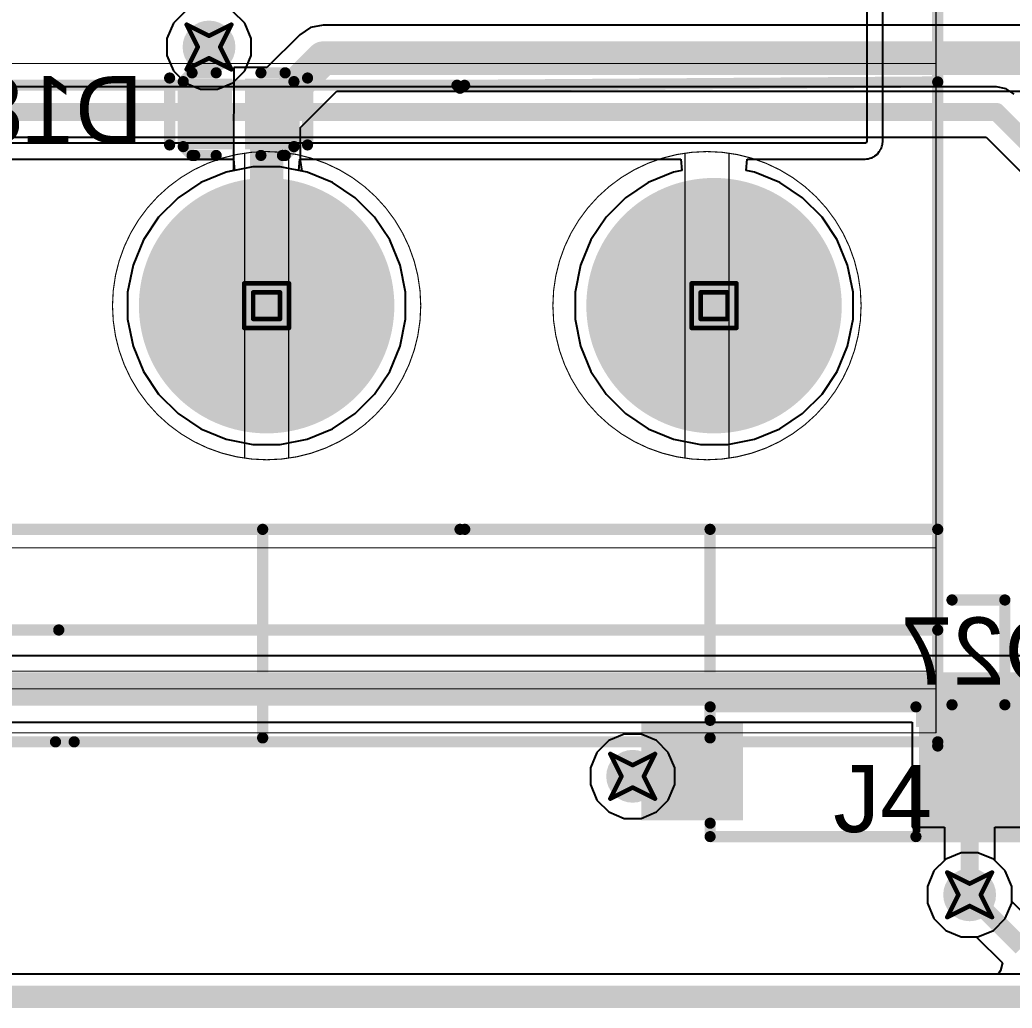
# Model space of a CAD drawing. Header units: inches. Extents: x -6 to 430, y 0 to 90.
# Drawn here: x 22.26 to 33.52, y -0.13 to 11.1 of the extents above; entities that cross this region are included whole.
import ezdxf

# ---------------------------------------------------------------- set-up
doc = ezdxf.new("R2010")
doc.units = ezdxf.units.IN
for name, color, linetype in [('Board_Outline', 56, 'Continuous'), ('Bottom Layer', 5, 'Continuous'), ('Bottom Overlay', 54, 'Continuous'), ('Bottom Paste', 16, 'Continuous'), ('Bottom Solder', 6, 'Continuous'), ('Drill Drawing', 1, 'Continuous'), ('Layer 1', 16, 'Continuous'), ('Layer 2', 76, 'Continuous'), ('Mechanical 1', 6, 'Continuous'), ('Multi-Layer', 9, 'Continuous'), ('Pad Holes', 156, 'Continuous'), ('Top Layer', 1, 'Continuous'), ('Top Overlay', 2, 'Continuous'), ('Top Solder', 216, 'Continuous'), ('Via Holes', 16, 'Continuous')]:
    doc.layers.add(name, color=color, linetype=linetype)
doc.styles.add('Arial', font='', dxfattribs={"height": 0.2})
doc.styles.get('Arial').set_extended_font_data('Arial')

msp = doc.modelspace()

# ---------------------------------------------------------------- hatches: boundary and pattern name
at = {"layer": 'Bottom Layer'}
h = msp.add_hatch(color=5, dxfattribs=at)
edge = h.paths.add_edge_path()
edge.add_arc((24.406, 10.787), 0.3, 0, 360)
for points in [[(24.217, 10.375), (24.617, 10.375), (24.617, 9.675), (24.217, 9.675)], [(24.867, 10.375), (25.267, 10.375), (25.267, 9.675), (24.867, 9.675)], [(29.417, 2.107), (29.417, 3.007), (30.367, 3.007), (30.367, 2.107)], [(32.567, 2.107), (32.567, 3.007), (33.517, 3.007), (33.517, 2.107)], [(32.585, 2.278), (35.049, 2.278), (35.049, 2.938), (32.585, 2.938)]]:
    msp.add_hatch(color=5, dxfattribs=at).paths.add_polyline_path(points)
h = msp.add_hatch(color=5, dxfattribs=at)
edge = h.paths.add_edge_path()
edge.add_arc((25.06, 7.85), 1.4, 0, 360)
h = msp.add_hatch(color=5, dxfattribs=at)
edge = h.paths.add_edge_path()
edge.add_arc((30.14, 7.85), 1.4, 0, 360)
h = msp.add_hatch(color=5, dxfattribs=at)
edge = h.paths.add_edge_path()
edge.add_arc((29.216, 2.506), 0.3, 0, 360)
h = msp.add_hatch(color=5, dxfattribs=at)
edge = h.paths.add_edge_path()
edge.add_arc((33.042, 1.16), 0.3, 0, 360)
at = {"layer": 'Bottom Overlay'}
for points in [[(32.432, 3.065), (34.287, 3.065), (34.287, 3.357), (32.432, 3.357)], [(32.432, 1.757), (34.287, 1.757), (34.287, 2.049), (32.432, 2.049)]]:
    msp.add_hatch(color=54, dxfattribs=at).paths.add_polyline_path(points)
at = {"layer": 'Bottom Paste'}
for points in [[(24.217, 10.375), (24.617, 10.375), (24.617, 9.675), (24.217, 9.675)], [(24.867, 10.375), (25.267, 10.375), (25.267, 9.675), (24.867, 9.675)], [(29.417, 2.107), (29.417, 3.007), (30.367, 3.007), (30.367, 2.107)], [(32.567, 2.107), (32.567, 3.007), (33.517, 3.007), (33.517, 2.107)]]:
    msp.add_hatch(color=16, dxfattribs=at).paths.add_polyline_path(points)
at = {"layer": 'Bottom Solder'}
for points in [[(24.166, 10.426), (24.667, 10.426), (24.667, 9.624), (24.166, 9.624)], [(24.816, 10.426), (25.317, 10.426), (25.317, 9.624), (24.816, 9.624)], [(29.316, 2.006), (29.316, 3.109), (30.469, 3.109), (30.469, 2.006)], [(32.466, 2.006), (32.466, 3.109), (33.619, 3.109), (33.619, 2.006)]]:
    msp.add_hatch(color=6, dxfattribs=at).paths.add_polyline_path(points)
h = msp.add_hatch(color=6, dxfattribs=at)
edge = h.paths.add_edge_path()
edge.add_arc((25.06, 7.85), 1.45, 0, 360)
h = msp.add_hatch(color=6, dxfattribs=at)
edge = h.paths.add_edge_path()
edge.add_arc((30.14, 7.85), 1.45, 0, 360)
at = {"layer": 'Layer 1'}
h = msp.add_hatch(color=16, dxfattribs=at)
edge = h.paths.add_edge_path()
edge.add_arc((24.406, 10.787), 0.3, 0, 360)
h = msp.add_hatch(color=16, dxfattribs=at)
edge = h.paths.add_edge_path()
edge.add_arc((25.06, 7.85), 1.4, 0, 360)
h = msp.add_hatch(color=16, dxfattribs=at)
edge = h.paths.add_edge_path()
edge.add_arc((30.14, 7.85), 1.4, 0, 360)
h = msp.add_hatch(color=16, dxfattribs=at)
edge = h.paths.add_edge_path()
edge.add_arc((29.216, 2.506), 0.3, 0, 360)
h = msp.add_hatch(color=16, dxfattribs=at)
edge = h.paths.add_edge_path()
edge.add_arc((33.042, 1.16), 0.3, 0, 360)
at = {"layer": 'Layer 2'}
h = msp.add_hatch(color=76, dxfattribs=at)
edge = h.paths.add_edge_path()
edge.add_arc((24.406, 10.787), 0.3, 0, 360)
h = msp.add_hatch(color=76, dxfattribs=at)
edge = h.paths.add_edge_path()
edge.add_arc((25.06, 7.85), 1.4, 0, 360)
h = msp.add_hatch(color=76, dxfattribs=at)
edge = h.paths.add_edge_path()
edge.add_arc((30.14, 7.85), 1.4, 0, 360)
h = msp.add_hatch(color=76, dxfattribs=at)
edge = h.paths.add_edge_path()
edge.add_arc((29.216, 2.506), 0.3, 0, 360)
h = msp.add_hatch(color=76, dxfattribs=at)
edge = h.paths.add_edge_path()
edge.add_arc((33.042, 1.16), 0.3, 0, 360)
at = {"layer": 'Multi-Layer'}
h = msp.add_hatch(color=9, dxfattribs=at)
edge = h.paths.add_edge_path()
edge.add_arc((25.06, 7.85), 1.4, 0, 360)
h = msp.add_hatch(color=9, dxfattribs=at)
edge = h.paths.add_edge_path()
edge.add_arc((30.14, 7.85), 1.4, 0, 360)
at = {"layer": 'Pad Holes'}
h = msp.add_hatch(color=7, dxfattribs=at)
edge = h.paths.add_edge_path()
edge.add_arc((25.023, 7.85), 0.75, 90, 270)
edge.add_line((25.023, 7.1), (25.097, 7.1))
edge.add_arc((25.097, 7.85), 0.75, 270, 450)
edge.add_line((25.097, 8.6), (25.023, 8.6))
h = msp.add_hatch(color=7, dxfattribs=at)
edge = h.paths.add_edge_path()
edge.add_arc((30.103, 7.85), 0.75, 90, 270)
edge.add_line((30.103, 7.1), (30.177, 7.1))
edge.add_arc((30.177, 7.85), 0.75, 270, 450)
edge.add_line((30.177, 8.6), (30.103, 8.6))
at = {"layer": 'Top Layer'}
h = msp.add_hatch(color=1, dxfattribs=at)
edge = h.paths.add_edge_path()
edge.add_arc((24.406, 10.787), 0.3, 0, 360)
h = msp.add_hatch(color=1, dxfattribs=at)
edge = h.paths.add_edge_path()
edge.add_arc((25.06, 7.85), 1.4, 0, 360)
h = msp.add_hatch(color=1, dxfattribs=at)
edge = h.paths.add_edge_path()
edge.add_arc((30.14, 7.85), 1.4, 0, 360)
h = msp.add_hatch(color=1, dxfattribs=at)
edge = h.paths.add_edge_path()
edge.add_arc((29.216, 2.506), 0.3, 0, 360)
h = msp.add_hatch(color=1, dxfattribs=at)
edge = h.paths.add_edge_path()
edge.add_arc((33.042, 1.16), 0.3, 0, 360)
at = {"layer": 'Top Solder'}
h = msp.add_hatch(color=216, dxfattribs=at)
edge = h.paths.add_edge_path()
edge.add_arc((25.06, 7.85), 1.45, 0, 360)
h = msp.add_hatch(color=216, dxfattribs=at)
edge = h.paths.add_edge_path()
edge.add_arc((30.14, 7.85), 1.45, 0, 360)
at = {"layer": 'Via Holes'}
h = msp.add_hatch(color=7, dxfattribs=at)
edge = h.paths.add_edge_path()
edge.add_arc((24.406, 10.787), 0.15, 0, 360)
h = msp.add_hatch(color=7, dxfattribs=at)
edge = h.paths.add_edge_path()
edge.add_arc((29.216, 2.506), 0.15, 0, 360)
h = msp.add_hatch(color=7, dxfattribs=at)
edge = h.paths.add_edge_path()
edge.add_arc((33.042, 1.16), 0.15, 0, 360)

# ---------------------------------------------------------------- linework, layer by layer
at = {"layer": 'Board_Outline', "const_width": 0.254}
msp.add_lwpolyline([(0, 0), (45, 0)], dxfattribs=at)
at = {"layer": 'Bottom Layer'}
for p, q in [((25.558, 11.007), (25.436, 10.925)), ((25.702, 11.035), (25.558, 11.007)), ((33.967, 11.035), (25.702, 11.035)), ((25.436, 10.925), (25.063, 10.553)), ((25.063, 10.553), (24.689, 10.553)), ((24.689, 10.553), (24.689, 10.04)), ((25.444, 9.872), (25.857, 10.284)), ((25.857, 10.284), (34.08, 10.284)), ((24.689, 10.04), (24.684, 10.018)), ((24.684, 10.018), (24.684, 9.384)), ((25.444, 9.497), (25.444, 9.872)), ((25.464, 9.378), (25.444, 9.497)), ((25.444, 9.497), (25.444, 9.497)), ((25.444, 9.497), (25.444, 9.497)), ((24.6, 9.367), (24.313, 9.248)), ((24.684, 9.384), (24.6, 9.367)), ((25.52, 9.367), (25.464, 9.378)), ((25.807, 9.248), (25.52, 9.367)), ((24.313, 9.248), (24.054, 9.076)), ((26.066, 9.076), (25.807, 9.248)), ((24.054, 9.076), (23.834, 8.856)), ((26.286, 8.856), (26.066, 9.076)), ((23.834, 8.856), (23.662, 8.597)), ((26.458, 8.597), (26.286, 8.856)), ((23.662, 8.597), (23.543, 8.31)), ((26.577, 8.31), (26.458, 8.597)), ((23.543, 8.31), (23.482, 8.005)), ((26.638, 8.005), (26.577, 8.31)), ((23.482, 8.005), (23.482, 7.695)), ((26.638, 7.695), (26.638, 8.005)), ((23.482, 7.695), (23.543, 7.39)), ((26.577, 7.39), (26.638, 7.695)), ((23.543, 7.39), (23.662, 7.103)), ((26.458, 7.103), (26.577, 7.39)), ((23.662, 7.103), (23.834, 6.844)), ((26.286, 6.844), (26.458, 7.103)), ((23.834, 6.844), (24.054, 6.624)), ((26.066, 6.624), (26.286, 6.844)), ((24.054, 6.624), (24.313, 6.452)), ((25.807, 6.452), (26.066, 6.624)), ((24.313, 6.452), (24.6, 6.333)), ((25.52, 6.333), (25.807, 6.452)), ((24.6, 6.333), (24.905, 6.272)), ((25.215, 6.272), (25.52, 6.333)), ((24.905, 6.272), (25.215, 6.272)), ((35.119, 3.873), (15.672, 3.873)), ((15.516, 3.121), (32.389, 3.121)), ((32.389, 3.121), (32.389, 1.929)), ((32.389, 1.929), (32.757, 1.929)), ((32.757, 1.929), (32.757, 1.551)), ((33.327, 1.551), (33.327, 1.929)), ((33.327, 1.929), (33.695, 1.929)), ((32.757, 1.551), (32.637, 1.431)), ((33.447, 1.431), (33.327, 1.551)), ((32.637, 1.431), (32.564, 1.255)), ((33.52, 1.255), (33.447, 1.431)), ((32.564, 1.255), (32.564, 1.065)), ((33.52, 1.065), (33.52, 1.255)), ((32.564, 1.065), (32.637, 0.89)), ((33.447, 0.89), (33.52, 1.065)), ((32.637, 0.89), (32.772, 0.755)), ((33.313, 0.755), (33.447, 0.89)), ((32.772, 0.755), (32.947, 0.682)), ((32.947, 0.682), (33.137, 0.682)), ((33.137, 0.682), (33.313, 0.755)), ((44.741, 0.259), (0.259, 0.259))]:
    msp.add_line(p, q, dxfattribs=at)
for points, const_width in [([(25.06, 10.018), (25.702, 10.66)], 0.381), ([(25.702, 10.66), (34.617, 10.66)], 0.381), ([(25.06, 7.85), (25.06, 10.018)], 0.381), ([(15.516, 3.497), (35.671, 3.497)], 0.381), ([(33.042, 1.16), (33.042, 2.557)], 0.203)]:
    msp.add_lwpolyline(points, dxfattribs=dict(at, const_width=const_width))
for points, const_width in [([(25.606, 10.66, 1), (25.797, 10.66, 1)], 0.191), ([(25.606, 10.66, 1), (25.797, 10.66, 1)], 0.191), ([(24.965, 10.018, 1), (25.155, 10.018, 1)], 0.191), ([(24.965, 10.018, 1), (25.155, 10.018, 1)], 0.191), ([(24.965, 7.85, 1), (25.155, 7.85, 1)], 0.191), ([(32.991, 2.557, 1), (33.093, 2.557, 1)], 0.102), ([(32.991, 1.16, 1), (33.093, 1.16, 1)], 0.102)]:
    msp.add_lwpolyline(points, format="xyb", close=True, dxfattribs=dict(at, const_width=const_width))
at = {"layer": 'Bottom Overlay', "const_width": 0.127}
for points in [[(23.959, 9.675), (23.959, 10.435)], [(24.113, 10.394), (24.213, 10.494)], [(24.213, 10.494), (24.488, 10.494)], [(24.996, 10.494), (25.27, 10.494)], [(25.27, 10.494), (25.37, 10.394)], [(25.525, 9.675), (25.525, 10.435)], [(24.113, 9.656), (24.113, 10.394)], [(25.37, 9.656), (25.37, 10.394)], [(24.113, 9.656), (24.213, 9.556)], [(25.27, 9.556), (25.37, 9.656)], [(24.213, 9.556), (24.243, 9.556)], [(24.243, 9.556), (24.488, 9.556)], [(24.996, 9.556), (25.24, 9.556)], [(25.24, 9.556), (25.27, 9.556)], [(30.096, 3.294), (32.432, 3.294)], [(30.096, 3.141), (30.096, 3.294)], [(30.096, 1.821), (30.096, 1.973)], [(30.096, 1.821), (32.432, 1.821)]]:
    msp.add_lwpolyline(points, dxfattribs=at)
at = {"layer": 'Bottom Overlay', "const_width": 0.0635}
for points in [[(23.927, 10.435, 1), (23.99, 10.435, 1)], [(24.182, 10.494, 1), (24.245, 10.494, 1)], [(24.182, 10.494, 1), (24.245, 10.494, 1)], [(24.456, 10.494, 1), (24.519, 10.494, 1)], [(24.964, 10.494, 1), (25.027, 10.494, 1)], [(25.238, 10.494, 1), (25.302, 10.494, 1)], [(25.238, 10.494, 1), (25.302, 10.494, 1)], [(25.493, 10.435, 1), (25.556, 10.435, 1)], [(24.082, 10.394, 1), (24.145, 10.394, 1)], [(24.082, 10.394, 1), (24.145, 10.394, 1)], [(25.338, 10.394, 1), (25.402, 10.394, 1)], [(25.338, 10.394, 1), (25.402, 10.394, 1)], [(23.927, 9.675, 1), (23.99, 9.675, 1)], [(24.082, 9.656, 1), (24.145, 9.656, 1)], [(24.082, 9.656, 1), (24.145, 9.656, 1)], [(25.338, 9.656, 1), (25.402, 9.656, 1)], [(25.338, 9.656, 1), (25.402, 9.656, 1)], [(25.493, 9.675, 1), (25.556, 9.675, 1)], [(24.182, 9.556, 1), (24.245, 9.556, 1)], [(24.182, 9.556, 1), (24.245, 9.556, 1)], [(24.212, 9.556, 1), (24.275, 9.556, 1)], [(24.212, 9.556, 1), (24.275, 9.556, 1)], [(24.456, 9.556, 1), (24.519, 9.556, 1)], [(24.964, 9.556, 1), (25.027, 9.556, 1)], [(25.208, 9.556, 1), (25.272, 9.556, 1)], [(25.208, 9.556, 1), (25.272, 9.556, 1)], [(25.238, 9.556, 1), (25.302, 9.556, 1)], [(25.238, 9.556, 1), (25.302, 9.556, 1)], [(30.064, 3.294, 1), (30.127, 3.294, 1)], [(30.064, 3.294, 1), (30.127, 3.294, 1)], [(32.401, 3.294, 1), (32.464, 3.294, 1)], [(30.064, 3.141, 1), (30.127, 3.141, 1)], [(30.064, 1.973, 1), (30.127, 1.973, 1)], [(30.064, 1.821, 1), (30.127, 1.821, 1)], [(30.064, 1.821, 1), (30.127, 1.821, 1)], [(32.401, 1.821, 1), (32.464, 1.821, 1)]]:
    msp.add_lwpolyline(points, format="xyb", close=True, dxfattribs=at)
at = {"layer": 'Drill Drawing', "const_width": 0.0508}
for points in [[(24.152, 11.041), (24.406, 10.914)], [(24.152, 11.041), (24.279, 10.787)], [(24.406, 10.914), (24.66, 11.041)], [(24.533, 10.787), (24.66, 11.041)], [(24.152, 10.533), (24.279, 10.787)], [(24.533, 10.787), (24.66, 10.533)], [(24.152, 10.533), (24.406, 10.66)], [(24.406, 10.66), (24.66, 10.533)], [(24.806, 8.104), (25.314, 8.104)], [(24.806, 7.596), (24.806, 8.104)], [(25.314, 7.596), (25.314, 8.104)], [(29.886, 8.104), (30.394, 8.104)], [(29.886, 7.596), (29.886, 8.104)], [(30.394, 7.596), (30.394, 8.104)], [(24.908, 8.002), (25.212, 8.002)], [(24.908, 7.698), (24.908, 8.002)], [(25.212, 7.698), (25.212, 8.002)], [(29.988, 8.002), (30.292, 8.002)], [(29.988, 7.698), (29.988, 8.002)], [(30.292, 7.698), (30.292, 8.002)], [(24.908, 7.698), (25.212, 7.698)], [(29.988, 7.698), (30.292, 7.698)], [(24.806, 7.596), (25.314, 7.596)], [(29.886, 7.596), (30.394, 7.596)], [(28.962, 2.76), (29.216, 2.633)], [(28.962, 2.76), (29.089, 2.506)], [(29.216, 2.633), (29.47, 2.76)], [(29.343, 2.506), (29.47, 2.76)], [(28.962, 2.252), (29.089, 2.506)], [(29.343, 2.506), (29.47, 2.252)], [(28.962, 2.252), (29.216, 2.379)], [(29.216, 2.379), (29.47, 2.252)], [(32.788, 1.414), (33.042, 1.287)], [(32.788, 1.414), (32.915, 1.16)], [(33.042, 1.287), (33.296, 1.414)], [(33.169, 1.16), (33.296, 1.414)], [(32.788, 0.906), (32.915, 1.16)], [(33.169, 1.16), (33.296, 0.906)], [(32.788, 0.906), (33.042, 1.033)], [(33.042, 1.033), (33.296, 0.906)]]:
    msp.add_lwpolyline(points, dxfattribs=at)
at = {"layer": 'Drill Drawing', "const_width": 0.0254}
for points in [[(24.139, 11.041, 1), (24.165, 11.041, 1)], [(24.139, 11.041, 1), (24.165, 11.041, 1)], [(24.647, 11.041, 1), (24.673, 11.041, 1)], [(24.647, 11.041, 1), (24.673, 11.041, 1)], [(24.393, 10.914, 1), (24.419, 10.914, 1)], [(24.393, 10.914, 1), (24.419, 10.914, 1)], [(24.266, 10.787, 1), (24.292, 10.787, 1)], [(24.266, 10.787, 1), (24.292, 10.787, 1)], [(24.52, 10.787, 1), (24.546, 10.787, 1)], [(24.52, 10.787, 1), (24.546, 10.787, 1)], [(24.393, 10.66, 1), (24.419, 10.66, 1)], [(24.393, 10.66, 1), (24.419, 10.66, 1)], [(24.139, 10.533, 1), (24.165, 10.533, 1)], [(24.139, 10.533, 1), (24.165, 10.533, 1)], [(24.647, 10.533, 1), (24.673, 10.533, 1)], [(24.647, 10.533, 1), (24.673, 10.533, 1)], [(24.793, 8.104, 1), (24.819, 8.104, 1)], [(24.793, 8.104, 1), (24.819, 8.104, 1)], [(25.301, 8.104, 1), (25.327, 8.104, 1)], [(25.301, 8.104, 1), (25.327, 8.104, 1)], [(29.873, 8.104, 1), (29.899, 8.104, 1)], [(29.873, 8.104, 1), (29.899, 8.104, 1)], [(30.381, 8.104, 1), (30.407, 8.104, 1)], [(30.381, 8.104, 1), (30.407, 8.104, 1)], [(24.895, 8.002, 1), (24.92, 8.002, 1)], [(24.895, 8.002, 1), (24.92, 8.002, 1)], [(25.2, 8.002, 1), (25.225, 8.002, 1)], [(25.2, 8.002, 1), (25.225, 8.002, 1)], [(29.975, 8.002, 1), (30, 8.002, 1)], [(29.975, 8.002, 1), (30, 8.002, 1)], [(30.28, 8.002, 1), (30.305, 8.002, 1)], [(30.28, 8.002, 1), (30.305, 8.002, 1)], [(24.895, 7.698, 1), (24.92, 7.698, 1)], [(24.895, 7.698, 1), (24.92, 7.698, 1)], [(25.2, 7.698, 1), (25.225, 7.698, 1)], [(25.2, 7.698, 1), (25.225, 7.698, 1)], [(29.975, 7.698, 1), (30, 7.698, 1)], [(29.975, 7.698, 1), (30, 7.698, 1)], [(30.28, 7.698, 1), (30.305, 7.698, 1)], [(30.28, 7.698, 1), (30.305, 7.698, 1)], [(24.793, 7.596, 1), (24.819, 7.596, 1)], [(24.793, 7.596, 1), (24.819, 7.596, 1)], [(25.301, 7.596, 1), (25.327, 7.596, 1)], [(25.301, 7.596, 1), (25.327, 7.596, 1)], [(29.873, 7.596, 1), (29.899, 7.596, 1)], [(29.873, 7.596, 1), (29.899, 7.596, 1)], [(30.381, 7.596, 1), (30.407, 7.596, 1)], [(30.381, 7.596, 1), (30.407, 7.596, 1)], [(28.949, 2.76, 1), (28.975, 2.76, 1)], [(28.949, 2.76, 1), (28.975, 2.76, 1)], [(29.457, 2.76, 1), (29.483, 2.76, 1)], [(29.457, 2.76, 1), (29.483, 2.76, 1)], [(29.203, 2.633, 1), (29.229, 2.633, 1)], [(29.203, 2.633, 1), (29.229, 2.633, 1)], [(29.076, 2.506, 1), (29.102, 2.506, 1)], [(29.076, 2.506, 1), (29.102, 2.506, 1)], [(29.33, 2.506, 1), (29.356, 2.506, 1)], [(29.33, 2.506, 1), (29.356, 2.506, 1)], [(29.203, 2.379, 1), (29.229, 2.379, 1)], [(29.203, 2.379, 1), (29.229, 2.379, 1)], [(28.949, 2.252, 1), (28.975, 2.252, 1)], [(28.949, 2.252, 1), (28.975, 2.252, 1)], [(29.457, 2.252, 1), (29.483, 2.252, 1)], [(29.457, 2.252, 1), (29.483, 2.252, 1)], [(32.775, 1.414, 1), (32.801, 1.414, 1)], [(32.775, 1.414, 1), (32.801, 1.414, 1)], [(33.283, 1.414, 1), (33.309, 1.414, 1)], [(33.283, 1.414, 1), (33.309, 1.414, 1)], [(33.029, 1.287, 1), (33.055, 1.287, 1)], [(33.029, 1.287, 1), (33.055, 1.287, 1)], [(32.902, 1.16, 1), (32.928, 1.16, 1)], [(32.902, 1.16, 1), (32.928, 1.16, 1)], [(33.156, 1.16, 1), (33.182, 1.16, 1)], [(33.156, 1.16, 1), (33.182, 1.16, 1)], [(33.029, 1.033, 1), (33.055, 1.033, 1)], [(33.029, 1.033, 1), (33.055, 1.033, 1)], [(32.775, 0.906, 1), (32.801, 0.906, 1)], [(32.775, 0.906, 1), (32.801, 0.906, 1)], [(33.283, 0.906, 1), (33.309, 0.906, 1)], [(33.283, 0.906, 1), (33.309, 0.906, 1)]]:
    msp.add_lwpolyline(points, format="xyb", close=True, dxfattribs=at)
at = {"layer": 'Layer 1'}
for p, q in [((33.347, 10.335), (9.559, 10.335)), ((33.456, 10.313), (33.347, 10.335)), ((33.347, 10.335), (33.347, 10.335)), ((33.548, 10.252), (33.456, 10.313)), ((8.506, 9.765), (33.229, 9.765)), ((33.229, 9.765), (33.723, 9.272)), ((24.6, 9.367), (24.313, 9.248)), ((24.905, 9.428), (24.6, 9.367)), ((25.215, 9.428), (24.905, 9.428)), ((25.52, 9.367), (25.215, 9.428)), ((25.807, 9.248), (25.52, 9.367)), ((24.313, 9.248), (24.054, 9.076)), ((26.066, 9.076), (25.807, 9.248)), ((24.054, 9.076), (23.834, 8.856)), ((26.286, 8.856), (26.066, 9.076)), ((23.834, 8.856), (23.662, 8.597)), ((26.458, 8.597), (26.286, 8.856)), ((23.662, 8.597), (23.543, 8.31)), ((26.577, 8.31), (26.458, 8.597)), ((23.543, 8.31), (23.482, 8.005)), ((26.638, 8.005), (26.577, 8.31)), ((23.482, 8.005), (23.482, 7.695)), ((26.638, 7.695), (26.638, 8.005)), ((23.482, 7.695), (23.543, 7.39)), ((26.577, 7.39), (26.638, 7.695)), ((23.543, 7.39), (23.662, 7.103)), ((26.458, 7.103), (26.577, 7.39)), ((23.662, 7.103), (23.834, 6.844)), ((26.286, 6.844), (26.458, 7.103)), ((23.834, 6.844), (24.054, 6.624)), ((26.066, 6.624), (26.286, 6.844)), ((24.054, 6.624), (24.313, 6.452)), ((25.807, 6.452), (26.066, 6.624)), ((24.313, 6.452), (24.6, 6.333)), ((25.52, 6.333), (25.807, 6.452)), ((24.6, 6.333), (24.905, 6.272)), ((25.215, 6.272), (25.52, 6.333)), ((24.905, 6.272), (25.215, 6.272)), ((32.947, 1.638), (32.772, 1.565)), ((33.137, 1.638), (32.947, 1.638)), ((33.313, 1.565), (33.137, 1.638)), ((32.772, 1.565), (32.637, 1.431)), ((33.447, 1.431), (33.313, 1.565)), ((32.637, 1.431), (32.564, 1.255)), ((33.52, 1.255), (33.447, 1.431)), ((32.564, 1.255), (32.564, 1.065)), ((33.52, 1.085), (33.52, 1.255)), ((32.564, 1.065), (32.637, 0.89)), ((33.755, 0.851), (33.52, 1.085)), ((32.637, 0.89), (32.772, 0.755)), ((32.772, 0.755), (32.947, 0.682)), ((32.947, 0.682), (33.117, 0.682)), ((33.117, 0.682), (33.414, 0.386)), ((33.414, 0.386), (33.393, 0.302)), ((33.365, 0.259), (0.259, 0.259)), ((33.393, 0.302), (33.365, 0.259))]:
    msp.add_line(p, q, dxfattribs=at)
at = {"layer": 'Layer 1', "const_width": 0.203}
for points in [[(8.506, 10.05), (33.347, 10.05)], [(33.347, 10.05), (34.007, 9.39)], [(33.042, 1.16), (33.637, 0.566)]]:
    msp.add_lwpolyline(points, dxfattribs=at)
at = {"layer": 'Layer 1', "const_width": 0.102}
for points in [[(33.296, 10.05, 1), (33.398, 10.05, 1)], [(33.296, 10.05, 1), (33.398, 10.05, 1)], [(32.991, 1.16, 1), (33.093, 1.16, 1)]]:
    msp.add_lwpolyline(points, format="xyb", close=True, dxfattribs=at)
at = {"layer": 'Layer 2'}
for p, q in [((31.874, 13.617), (31.874, 9.712)), ((32.055, 9.712), (32.055, 13.617)), ((24.136, 11.192), (24.001, 11.057)), ((24.811, 11.057), (24.677, 11.192)), ((24.001, 11.057), (23.928, 10.882)), ((24.884, 10.882), (24.811, 11.057)), ((23.928, 10.882), (23.928, 10.692)), ((24.884, 10.692), (24.884, 10.882)), ((23.928, 10.692), (24.001, 10.516)), ((24.811, 10.516), (24.884, 10.692)), ((24.001, 10.516), (24.136, 10.382)), ((24.677, 10.382), (24.811, 10.516)), ((24.136, 10.382), (24.311, 10.309)), ((24.501, 10.309), (24.677, 10.382)), ((24.311, 10.309), (24.501, 10.309)), ((31.856, 9.695), (9.029, 9.695)), ((31.858, 9.696), (31.856, 9.695)), ((31.868, 9.7), (31.858, 9.696)), ((31.872, 9.71), (31.868, 9.7)), ((31.874, 9.712), (31.872, 9.71)), ((31.874, 9.712), (31.874, 9.712)), ((32.052, 9.695), (32.055, 9.712)), ((32.052, 9.677), (32.052, 9.695)), ((31.996, 9.572), (32.016, 9.601)), ((32.016, 9.601), (32.019, 9.605)), ((32.019, 9.605), (32.021, 9.607)), ((32.021, 9.607), (32.023, 9.61)), ((32.023, 9.61), (32.025, 9.612)), ((32.025, 9.612), (32.027, 9.618)), ((32.027, 9.618), (32.036, 9.631)), ((32.036, 9.631), (32.04, 9.641)), ((32.04, 9.641), (32.041, 9.643)), ((32.04, 9.641), (32.04, 9.641)), ((32.041, 9.643), (32.044, 9.656)), ((32.044, 9.656), (32.05, 9.668)), ((32.05, 9.673), (32.052, 9.677)), ((32.05, 9.669), (32.05, 9.673)), ((32.05, 9.668), (32.05, 9.669)), ((20.356, 9.513), (24.684, 9.513)), ((24.684, 9.513), (24.696, 9.386)), ((25.424, 9.386), (25.436, 9.513)), ((25.436, 9.513), (29.764, 9.513)), ((29.764, 9.513), (29.776, 9.386)), ((30.504, 9.386), (30.516, 9.513)), ((30.516, 9.513), (31.856, 9.513)), ((31.856, 9.513), (31.873, 9.517)), ((31.873, 9.517), (31.891, 9.517)), ((31.891, 9.517), (31.908, 9.524)), ((31.908, 9.524), (31.925, 9.527)), ((31.925, 9.527), (31.928, 9.529)), ((31.928, 9.529), (31.938, 9.533)), ((31.938, 9.533), (31.95, 9.541)), ((31.95, 9.541), (31.957, 9.544)), ((31.957, 9.544), (31.959, 9.545)), ((31.959, 9.545), (31.964, 9.55)), ((31.964, 9.55), (31.996, 9.572)), ((31.996, 9.572), (31.996, 9.572)), ((24.6, 9.367), (24.313, 9.248)), ((24.696, 9.386), (24.6, 9.367)), ((25.52, 9.367), (25.424, 9.386)), ((25.807, 9.248), (25.52, 9.367)), ((29.68, 9.367), (29.393, 9.248)), ((29.776, 9.386), (29.68, 9.367)), ((30.6, 9.367), (30.504, 9.386)), ((30.887, 9.248), (30.6, 9.367)), ((24.313, 9.248), (24.054, 9.076)), ((26.066, 9.076), (25.807, 9.248)), ((29.393, 9.248), (29.134, 9.076)), ((31.146, 9.076), (30.887, 9.248)), ((24.054, 9.076), (23.834, 8.856)), ((26.286, 8.856), (26.066, 9.076)), ((29.134, 9.076), (28.914, 8.856)), ((31.366, 8.856), (31.146, 9.076)), ((23.834, 8.856), (23.662, 8.597)), ((26.458, 8.597), (26.286, 8.856)), ((28.914, 8.856), (28.742, 8.597)), ((31.538, 8.597), (31.366, 8.856)), ((23.662, 8.597), (23.543, 8.31)), ((26.577, 8.31), (26.458, 8.597)), ((28.742, 8.597), (28.623, 8.31)), ((31.657, 8.31), (31.538, 8.597)), ((23.543, 8.31), (23.482, 8.005)), ((26.638, 8.005), (26.577, 8.31)), ((28.623, 8.31), (28.562, 8.005)), ((31.718, 8.005), (31.657, 8.31)), ((23.482, 8.005), (23.482, 7.695)), ((26.638, 7.695), (26.638, 8.005)), ((28.562, 8.005), (28.562, 7.695)), ((31.718, 7.695), (31.718, 8.005)), ((23.482, 7.695), (23.543, 7.39)), ((26.577, 7.39), (26.638, 7.695)), ((28.562, 7.695), (28.623, 7.39)), ((31.657, 7.39), (31.718, 7.695)), ((23.543, 7.39), (23.662, 7.103)), ((26.458, 7.103), (26.577, 7.39)), ((28.623, 7.39), (28.742, 7.103)), ((31.538, 7.103), (31.657, 7.39)), ((23.662, 7.103), (23.834, 6.844)), ((26.286, 6.844), (26.458, 7.103)), ((28.742, 7.103), (28.914, 6.844)), ((31.366, 6.844), (31.538, 7.103)), ((23.834, 6.844), (24.054, 6.624)), ((26.066, 6.624), (26.286, 6.844)), ((28.914, 6.844), (29.134, 6.624)), ((31.146, 6.624), (31.366, 6.844)), ((24.054, 6.624), (24.313, 6.452)), ((25.807, 6.452), (26.066, 6.624)), ((29.134, 6.624), (29.393, 6.452)), ((30.887, 6.452), (31.146, 6.624)), ((24.313, 6.452), (24.6, 6.333)), ((25.52, 6.333), (25.807, 6.452)), ((29.393, 6.452), (29.68, 6.333)), ((30.6, 6.333), (30.887, 6.452)), ((24.6, 6.333), (24.905, 6.272)), ((25.215, 6.272), (25.52, 6.333)), ((29.68, 6.333), (29.985, 6.272)), ((30.295, 6.272), (30.6, 6.333)), ((24.905, 6.272), (25.215, 6.272)), ((29.985, 6.272), (30.295, 6.272)), ((29.121, 2.983), (28.945, 2.911)), ((29.311, 2.983), (29.121, 2.983)), ((29.487, 2.911), (29.311, 2.983)), ((28.945, 2.911), (28.811, 2.776)), ((29.621, 2.776), (29.487, 2.911)), ((28.811, 2.776), (28.738, 2.601)), ((29.694, 2.601), (29.621, 2.776)), ((28.738, 2.601), (28.738, 2.411)), ((29.694, 2.411), (29.694, 2.601)), ((28.738, 2.411), (28.811, 2.235)), ((29.621, 2.235), (29.694, 2.411)), ((28.811, 2.235), (28.945, 2.101)), ((29.487, 2.101), (29.621, 2.235)), ((28.945, 2.101), (29.121, 2.028)), ((29.311, 2.028), (29.487, 2.101)), ((29.121, 2.028), (29.311, 2.028)), ((32.947, 1.638), (32.772, 1.565)), ((33.137, 1.638), (32.947, 1.638)), ((33.313, 1.565), (33.137, 1.638)), ((32.772, 1.565), (32.637, 1.431)), ((33.447, 1.431), (33.313, 1.565)), ((32.637, 1.431), (32.564, 1.255)), ((33.52, 1.255), (33.447, 1.431)), ((32.564, 1.255), (32.564, 1.065)), ((33.52, 1.065), (33.52, 1.255)), ((32.564, 1.065), (32.637, 0.89)), ((33.447, 0.89), (33.52, 1.065)), ((32.637, 0.89), (32.772, 0.755)), ((33.313, 0.755), (33.447, 0.89)), ((32.772, 0.755), (32.947, 0.682)), ((32.947, 0.682), (33.137, 0.682)), ((33.137, 0.682), (33.313, 0.755)), ((44.741, 0.259), (0.259, 0.259))]:
    msp.add_line(p, q, dxfattribs=at)
at = {"layer": 'Mechanical 1', "const_width": 0.0127}
for points in [[(32.66, 3), (32.66, 13.1)], [(12.34, 10.6), (32.66, 10.6)], [(24.81, 6.118), (24.81, 9.582)], [(25.31, 6.118), (25.31, 9.582)], [(29.81, 6.118), (29.81, 9.582)], [(30.31, 6.118), (30.31, 9.582)], [(12.34, 5.1), (32.66, 5.1)], [(12.34, 3.7), (32.66, 3.7)], [(12.34, 3.5), (32.66, 3.5)], [(12.34, 3), (32.66, 3)]]:
    msp.add_lwpolyline(points, dxfattribs=at)
at = {"layer": 'Mechanical 1'}
for points, const_width in [([(32.657, 10.6, 1), (32.663, 10.6, 1)], 0.00635), ([(26.81, 7.85, 1), (23.31, 7.85, 1)], 0.0127), ([(24.807, 9.582, 1), (24.813, 9.582, 1)], 0.00635), ([(25.307, 9.582, 1), (25.313, 9.582, 1)], 0.00635), ([(31.81, 7.85, 1), (28.31, 7.85, 1)], 0.0127), ([(29.807, 9.582, 1), (29.813, 9.582, 1)], 0.00635), ([(30.307, 9.582, 1), (30.313, 9.582, 1)], 0.00635), ([(23.307, 7.85, 1), (23.313, 7.85, 1)], 0.00635), ([(26.807, 7.85, 1), (26.813, 7.85, 1)], 0.00635), ([(28.307, 7.85, 1), (28.313, 7.85, 1)], 0.00635), ([(31.807, 7.85, 1), (31.813, 7.85, 1)], 0.00635), ([(24.807, 6.118, 1), (24.813, 6.118, 1)], 0.00635), ([(25.307, 6.118, 1), (25.313, 6.118, 1)], 0.00635), ([(29.807, 6.118, 1), (29.813, 6.118, 1)], 0.00635), ([(30.307, 6.118, 1), (30.313, 6.118, 1)], 0.00635), ([(32.657, 5.1, 1), (32.663, 5.1, 1)], 0.00635), ([(32.657, 3.7, 1), (32.663, 3.7, 1)], 0.00635), ([(32.657, 3.5, 1), (32.663, 3.5, 1)], 0.00635), ([(32.657, 3, 1), (32.663, 3, 1)], 0.00635), ([(32.657, 3, 1), (32.663, 3, 1)], 0.00635)]:
    msp.add_lwpolyline(points, format="xyb", close=True, dxfattribs=dict(at, const_width=const_width))
at = {"layer": 'Top Layer'}
for p, q in [((24.6, 9.367), (24.313, 9.248)), ((24.905, 9.428), (24.6, 9.367)), ((25.215, 9.428), (24.905, 9.428)), ((25.52, 9.367), (25.215, 9.428)), ((25.807, 9.248), (25.52, 9.367)), ((24.313, 9.248), (24.054, 9.076)), ((26.066, 9.076), (25.807, 9.248)), ((24.054, 9.076), (23.834, 8.856)), ((26.286, 8.856), (26.066, 9.076)), ((23.834, 8.856), (23.662, 8.597)), ((26.458, 8.597), (26.286, 8.856)), ((23.662, 8.597), (23.543, 8.31)), ((26.577, 8.31), (26.458, 8.597)), ((23.543, 8.31), (23.482, 8.005)), ((26.638, 8.005), (26.577, 8.31)), ((23.482, 8.005), (23.482, 7.695)), ((26.638, 7.695), (26.638, 8.005)), ((23.482, 7.695), (23.543, 7.39)), ((26.577, 7.39), (26.638, 7.695)), ((23.543, 7.39), (23.662, 7.103)), ((26.458, 7.103), (26.577, 7.39)), ((23.662, 7.103), (23.834, 6.844)), ((26.286, 6.844), (26.458, 7.103)), ((23.834, 6.844), (24.054, 6.624)), ((26.066, 6.624), (26.286, 6.844)), ((24.054, 6.624), (24.313, 6.452)), ((25.807, 6.452), (26.066, 6.624)), ((24.313, 6.452), (24.6, 6.333)), ((25.52, 6.333), (25.807, 6.452)), ((24.6, 6.333), (24.905, 6.272)), ((25.215, 6.272), (25.52, 6.333)), ((24.905, 6.272), (25.215, 6.272)), ((32.947, 1.638), (32.772, 1.565)), ((33.137, 1.638), (32.947, 1.638)), ((33.313, 1.565), (33.137, 1.638)), ((32.772, 1.565), (32.637, 1.431)), ((33.447, 1.431), (33.313, 1.565)), ((32.637, 1.431), (32.564, 1.255)), ((33.52, 1.255), (33.447, 1.431)), ((32.564, 1.255), (32.564, 1.065)), ((33.52, 1.065), (33.52, 1.255)), ((32.564, 1.065), (32.637, 0.89)), ((33.447, 0.89), (33.52, 1.065)), ((32.637, 0.89), (32.772, 0.755)), ((33.313, 0.755), (33.447, 0.89)), ((32.772, 0.755), (32.947, 0.682)), ((32.947, 0.682), (33.137, 0.682)), ((33.137, 0.682), (33.313, 0.755)), ((44.741, 0.259), (0.259, 0.259))]:
    msp.add_line(p, q, dxfattribs=at)
at = {"layer": 'Top Overlay', "const_width": 0.127}
for points in [[(32.68, 2.85), (32.68, 12.85)], [(17.276, 10.353), (27.222, 10.353)], [(27.222, 10.353), (27.256, 10.319)], [(27.308, 10.352), (32.68, 10.39)], [(17.276, 5.31), (27.256, 5.31)], [(25.015, 2.942), (25.015, 5.31)], [(27.309, 5.31), (32.68, 5.31)], [(30.095, 2.942), (30.095, 5.31)], [(32.842, 4.508), (33.442, 4.508)], [(33.442, 3.318), (33.442, 4.508)], [(12.517, 4.167), (22.7, 4.167)], [(22.7, 4.167), (32.68, 4.167)], [(32.842, 3.318), (33.442, 3.318)], [(12.517, 2.897), (22.875, 2.897)], [(22.663, 2.897), (32.68, 2.897)]]:
    msp.add_lwpolyline(points, dxfattribs=at)
at = {"layer": 'Top Overlay', "const_width": 0.0635}
for points in [[(27.19, 10.353, 1), (27.254, 10.353, 1)], [(27.19, 10.353, 1), (27.254, 10.353, 1)], [(27.224, 10.319, 1), (27.288, 10.319, 1)], [(27.276, 10.352, 1), (27.34, 10.352, 1)], [(32.648, 10.39, 1), (32.712, 10.39, 1)], [(24.983, 5.31, 1), (25.047, 5.31, 1)], [(27.224, 5.31, 1), (27.288, 5.31, 1)], [(27.277, 5.31, 1), (27.341, 5.31, 1)], [(30.063, 5.31, 1), (30.127, 5.31, 1)], [(32.648, 5.31, 1), (32.712, 5.31, 1)], [(32.81, 4.508, 1), (32.874, 4.508, 1)], [(33.41, 4.508, 1), (33.474, 4.508, 1)], [(33.41, 4.508, 1), (33.474, 4.508, 1)], [(22.668, 4.167, 1), (22.732, 4.167, 1)], [(22.668, 4.167, 1), (22.732, 4.167, 1)], [(32.648, 4.167, 1), (32.712, 4.167, 1)], [(32.81, 3.318, 1), (32.874, 3.318, 1)], [(33.41, 3.318, 1), (33.474, 3.318, 1)], [(33.41, 3.318, 1), (33.474, 3.318, 1)], [(22.631, 2.897, 1), (22.695, 2.897, 1)], [(22.843, 2.897, 1), (22.907, 2.897, 1)], [(24.983, 2.942, 1), (25.047, 2.942, 1)], [(30.063, 2.942, 1), (30.127, 2.942, 1)], [(32.648, 2.897, 1), (32.712, 2.897, 1)], [(32.648, 2.85, 1), (32.712, 2.85, 1)]]:
    msp.add_lwpolyline(points, format="xyb", close=True, dxfattribs=at)

# ---------------------------------------------------------------- texts
at = {"layer": 'Bottom Overlay', "style": 'Arial', "text_generation_flag": 2}
for s, p in [('D18', (23.657, 9.695)), ('D27', (34.21, 3.548))]:
    msp.add_text(s, height=0.762, dxfattribs=at).set_placement(p)
at = {"layer": 'Top Overlay', "style": 'Arial'}
msp.add_text('J4', height=0.762, rotation=360, dxfattribs=at).set_placement((31.493, 1.872))

doc.saveas('drawing.dxf')
